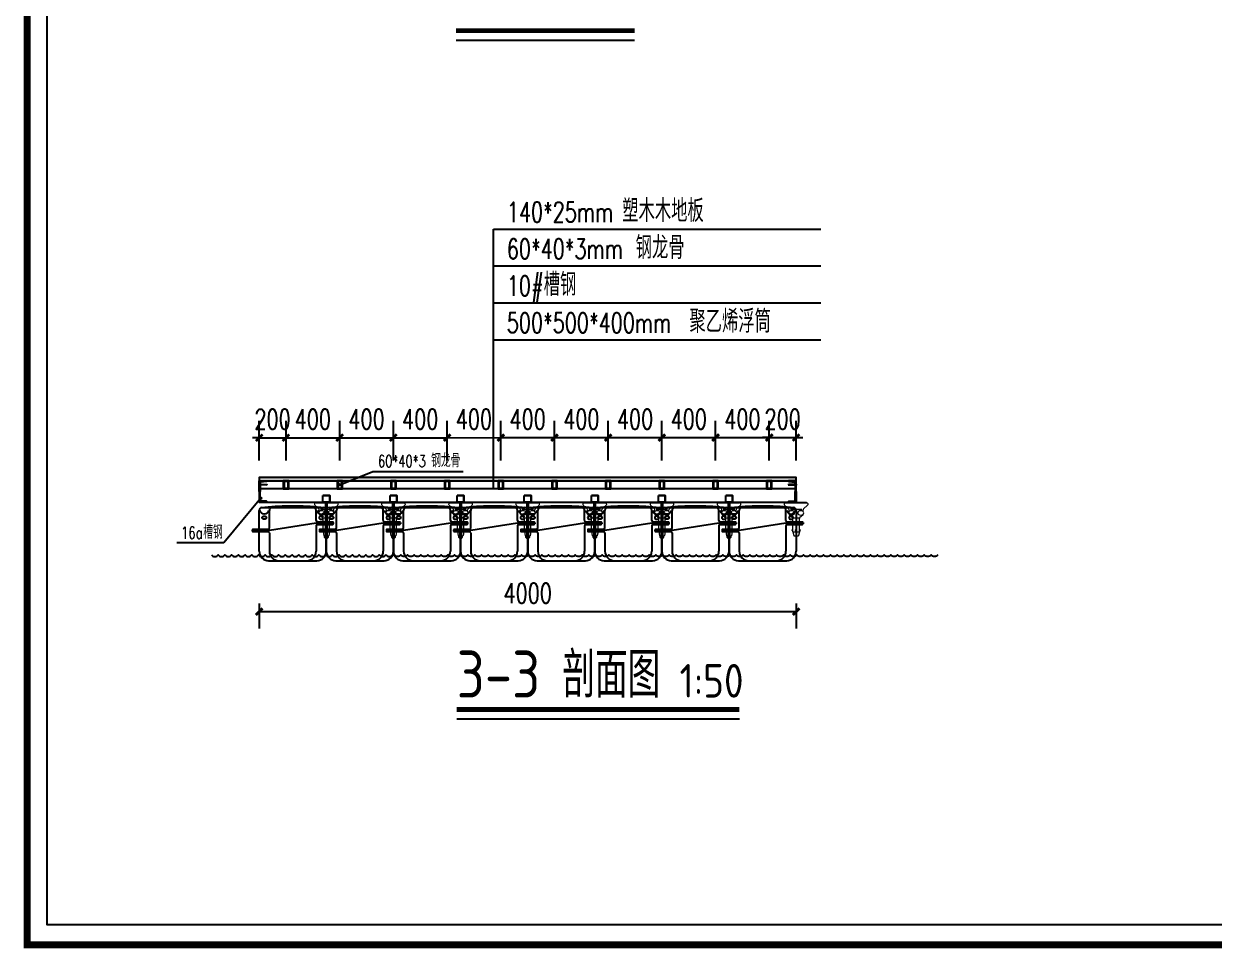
# Model space of a CAD drawing. Extents: x 120685 to 139536, y 100334 to 144511.
# Drawn here: x 120685 to 129552, y 100334 to 107216 of the extents above; entities that cross this region are included whole.
import ezdxf

# ---------------------------------------------------------------- set-up
doc = ezdxf.new("R2010")
doc.units = 0
doc.header["$LTSCALE"] = 1000
doc.header["$MEASUREMENT"] = 0
for name, color, linetype in [('DIM_LEAD', 3, 'Continuous'), ('DIM_SYMB', 3, 'Continuous'), ('PUB_DIM', 3, 'Continuous'), ('PUB_TEXT', 7, 'Continuous'), ('W-FLOAT_BOWL浮筒', 253, 'Continuous'), ('W-STEEL_FRAME钢架', 3, 'Continuous'), ('W-WOOD_FLOOR木地板', 30, 'Continuous'), ('W-WOOD_STUD木龙骨', 25, 'Continuous'), ('变形缝', 4, 'Continuous'), ('塑木板', 32, 'Continuous'), ('短销钉', 253, 'Continuous'), ('螺栓', 146, 'Continuous'), ('龙骨', 10, 'Continuous')]:
    doc.layers.add(name, color=color, linetype=linetype)
doc.layers.add('伯利恒浮筒', color=5, linetype='Continuous', lineweight=5)
doc.styles.add('_TCH_DIM', font='SIMPLEX', dxfattribs={"bigfont": 'GBCBIG'})
doc.styles.add('_TCH_DIM_T3', font='SIMPLEX', dxfattribs={"width": 0.705882, "bigfont": 'GBCBIG'})
doc.styles.get("Standard").update_dxf_attribs({"font": 'gbenor.shx', "bigfont": 'gbcbig.shx'})
doc.dimstyles.new('_TCH_ARCH&&50', dxfattribs={"dimtxt": 148.75, "dimasz": 50, "dimexe": 125, "dimexo": 150, "dimgap": 63.125, "dimtad": 1, "dimdec": 0, "dimzin": 0, "dimdsep": 46, "dimtxsty": '_TCH_DIM_T3', "dimblk": 'ARCHTICK', "dimcen": 0.09, "dimclrt": 7, "dimazin": 2, "dimtfac": 1, "dimtdec": 0, "dimtix": 1, "dimtmove": 2, "dimatfit": 3, "dimfxl": 0, "dimtolj": 1, "dimtzin": 0, "dimarcsym": 0})

# ---------------------------------------------------------------- blocks, each defined once
blk = doc.blocks.new('blhft')
at = {"layer": 'W-FLOAT_BOWL浮筒'}
for p, q in [((-250, 234.5), (-250, 375)), ((-230, 395), (230, 395)), ((-208.5, 397), (208.2, 397)), ((-208.5, 397), (-208.5, 395)), ((-174.3, 244.5), (-174.3, 375)), ((174.3, 298.5), (174.3, 375)), ((208.2, 397), (208.2, 395)), ((250, 375), (250, 288.5)), ((174.3, 279.5), (-174.3, 225.5)), ((174.3, 279.5), (302.1, 279.5)), ((184.3, 288.5), (298.1, 288.5)), ((184.3, 270.5), (298.1, 270.5)), ((250, 270.5), (250, 70)), ((-302, 225.5), (-174.3, 225.5)), ((-298, 234.5), (-184.3, 234.5)), ((-298, 216.5), (-184.3, 216.5)), ((-250, 70), (-250, 216.5)), ((-174.3, 206.5), (-174.3, 70)), ((174.3, 260.5), (174.3, 70)), ((-180, 0), (180, 0))]:
    blk.add_line(p, q, dxfattribs=at)
at = {"layer": 'W-FLOAT_BOWL浮筒', "ltscale": 0.5}
for p, q in [((302.1, 284.5), (302.1, 274.5)), ((-302, 230.5), (-302, 220.5))]:
    blk.add_line(p, q, dxfattribs=at)
at = {"layer": 'W-FLOAT_BOWL浮筒'}
for centre, radius, start, end in [((-230, 375), 20, 90, 180), ((-0.2, -1768.5), 2175.5, 84.50426, 95.49574), ((-154.3, 375), 20, 90, 180), ((154.3, 375), 20, 0, 90), ((230, 375), 20, 0, 90), ((184.3, 298.5), 10, 180, 270), ((184.3, 260.5), 10, 90, 180), ((298.1, 274.5), 4, 270, 0), ((-298, 220.5), 4, 180, 270), ((-184.3, 244.5), 10, 270, 0), ((-184.3, 206.5), 10, 0, 90), ((-180, 70), 70, 180, 270), ((-104.3, 70), 70, 180, 270), ((104.3, 70), 70, 270, 0), ((180, 70), 70, 270, 0)]:
    blk.add_arc(centre, radius, start, end, dxfattribs=at)
at = {"layer": 'W-FLOAT_BOWL浮筒', "ltscale": 0.5}
for centre, start, end in [((298.1, 284.5), 0, 90), ((-298, 230.5), 90, 180)]:
    blk.add_arc(centre, 4, start, end, dxfattribs=at)
at = {"layer": 'W-FLOAT_BOWL浮筒', "extrusion": (0, 0, -1)}
blk.add_ellipse((-212.1, 375), major_axis=(-30.4, 0), ratio=0.921809, start_param=3.141593, end_param=6.283185, dxfattribs=at)
at = {"layer": 'W-FLOAT_BOWL浮筒'}
blk.add_ellipse((211.9, 375.4), major_axis=(30.4, 0.1), ratio=0.921809, start_param=3.141593, end_param=6.283185, dxfattribs=at)
blk.add_ellipse((-212.1, 320.5), major_axis=(-16, 0), ratio=0.75, dxfattribs=at)
at = {"layer": 'W-FLOAT_BOWL浮筒', "extrusion": (0, 0, -1)}
blk.add_ellipse((212.1, 320.5), major_axis=(16, 0), ratio=0.75, dxfattribs=at)
blk = doc.blocks.new('dxd')
at = {"layer": '短销钉', "lineweight": 13}
for p, q in [((-85.7, 227.1), (-55.8, 200.2)), ((-79, 244.5), (79, 244.5)), ((-77.5, 244.5), (-77.5, 246.5)), ((-77.5, 246.5), (77.5, 246.5)), ((-52.5, 180.1), (-52.5, 192.7)), ((-42.5, 197.2), (42.5, 197.2)), ((52.5, 180.1), (52.5, 192.7)), ((85.7, 227.1), (55.8, 200.2)), ((77.5, 244.5), (77.5, 246.5)), ((-48.8, 152.9), (-27.7, 135.8)), ((-24, 30), (-24, 128)), ((-19.2, 132.8), (19.2, 132.8)), ((24, 30), (24, 128)), ((48.8, 152.9), (27.7, 135.8)), ((-29, 38.9), (-29, 45)), ((-26, 48), (-24, 48)), ((-24, 30), (24, 30)), ((-24, 30), (-18.4, 2)), ((-16, 0), (16, 0)), ((-6, 39), (-6, 44.3)), ((6, 39), (6, 44.3)), ((24, 30), (18.4, 2)), ((26, 48), (24, 48)), ((29, 38.9), (29, 45))]:
    blk.add_line(p, q, dxfattribs=at)
at = {"layer": '短销钉', "lineweight": 13, "ltscale": 0.1}
for p, q in [((-18.4, 2), (-18, 0)), ((-18, 0), (-16, 0)), ((16, 0), (18, 0)), ((18.4, 2), (18, 0))]:
    blk.add_line(p, q, dxfattribs=at)
at = {"layer": '短销钉', "lineweight": 13}
for centre, radius, start, end in [((-79, 234.5), 10, 90, 228.00092), ((0, -1254.1), 1502.6, 87.04345, 92.95655), ((-43.5, 170), 13.5, 126.56574, 231), ((-62.5, 192.7), 10, 0, 48.00092), ((-34.5, 154.5), 31.4, 56.41658, 122.85309), ((-25.5, 170), 13.5, 308.36964, 51.90106), ((25.5, 170), 13.5, 128.09894, 231.63036), ((34.5, 154.5), 31.3, 57.12872, 123.60194), ((43.5, 170), 13.5, 309, 53.43426), ((62.5, 192.7), 10, 131.99908, 180), ((79, 234.5), 10, 311.99908, 90), ((-42.5, 160.6), 10, 184.14788, 231), ((-34.5, 185.6), 31.4, 236.13806, 303.55692), ((-34, 128), 10, 0, 51), ((34.5, 185.6), 31.4, 236.43853, 303.86649), ((34, 128), 10, 129, 180), ((42.5, 160.6), 10, 309, 355.85212), ((-26, 45), 3, 90, 180), ((-16, 2.5), 2.5, 191.30993, 270), ((-3, 44.3), 3, 115.37693, 180), ((0, 38), 10, 64.62307, 115.37693), ((3, 44.3), 3, 0, 64.62307), ((16, 2.5), 2.5, 270, 348.69007), ((26, 45), 3, 0, 90)]:
    blk.add_arc(centre, radius, start, end, dxfattribs=at)
for centre, major_axis, start_param, end_param in [((-23, 38.9), (0, -9), 4.712389, 6.115737), ((0, 39), (0, 9), 1.570796, 4.712389)]:
    blk.add_ellipse(centre, major_axis=major_axis, ratio=0.666667, start_param=start_param, end_param=end_param, dxfattribs=at)
at = {"layer": '短销钉', "lineweight": 13, "extrusion": (0, 0, -1)}
blk.add_ellipse((23, 38.9), major_axis=(0, -9), ratio=0.666667, start_param=4.712389, end_param=6.115737, dxfattribs=at)
blk = doc.blocks.new('*U6')
at = {"color": 5}
for p, q in [((2.5, -13.4), (-2.5, -14.2)), ((2.5, -13.4), (-2.5, -14.2)), ((2.5, -15.4), (-2.5, -16.2)), ((2.5, -15.4), (-2.5, -16.2)), ((2.5, -17.4), (-2.5, -18.2)), ((2.5, -17.4), (-2.5, -18.2)), ((2.5, -19.4), (-2.5, -20.2)), ((2.5, -19.4), (-2.5, -20.2)), ((2.5, -19.4), (-2.5, -20.2)), ((2.5, -19.4), (-2.5, -20.2)), ((2.5, -21.4), (-2.5, -22.2)), ((2.5, -21.4), (-2.5, -22.2)), ((2.5, -21.4), (-2.5, -22.2)), ((2.5, -21.4), (-2.5, -22.2)), ((2.5, -23.4), (-2.5, -24.2)), ((2.5, -23.4), (-2.5, -24.2)), ((2.5, -25.4), (-2.5, -26.2)), ((2.5, -25.4), (-2.5, -26.2)), ((2.5, -27.4), (-2.5, -28.2)), ((2.5, -27.4), (-2.5, -28.2)), ((2.5, -29.4), (-2.5, -30.2)), ((2.5, -29.4), (-2.5, -30.2)), ((2.5, -29.4), (-2.5, -30.2)), ((2.5, -29.4), (-2.5, -30.2)), ((2.5, -31.4), (-2.5, -32.2)), ((2.5, -31.4), (-2.5, -32.2)), ((2.5, -31.4), (-2.5, -32.2)), ((2.5, -31.4), (-2.5, -32.2)), ((2.5, -33.4), (-2.5, -34.2)), ((2.5, -33.4), (-2.5, -34.2)), ((2.5, -35.4), (-2.5, -36.2)), ((2.5, -35.4), (-2.5, -36.2)), ((2.5, -37.4), (-2.5, -38.2)), ((2.5, -37.4), (-2.5, -38.2)), ((2.5, -39.4), (-2.5, -40.2)), ((2.5, -39.4), (-2.5, -40.2)), ((2.5, -39.4), (-2.5, -40.2)), ((2.5, -39.4), (-2.5, -40.2)), ((2.5, -41.4), (-2.5, -42.2)), ((2.5, -41.4), (-2.5, -42.2)), ((2.5, -41.4), (-2.5, -42.2)), ((2.5, -41.4), (-2.5, -42.2)), ((2.5, -43.4), (-2.5, -44.2)), ((2.5, -43.4), (-2.5, -44.2)), ((2.5, -46.4), (-2.5, -47.2)), ((2.5, -46.4), (-2.5, -47.2)), ((2.5, -48.4), (-2.5, -49.2)), ((2.5, -48.4), (-2.5, -49.2)), ((2.5, -48.4), (-2.5, -49.2)), ((2.5, -48.4), (-2.5, -49.2)), ((2.5, -50.4), (-2.5, -51.2)), ((2.5, -50.4), (-2.5, -51.2)), ((2.5, -50.4), (-2.5, -51.2)), ((2.5, -50.4), (-2.5, -51.2)), ((2.5, -52.4), (-2.5, -53.2)), ((2.5, -52.4), (-2.5, -53.2)), ((2.5, -52.4), (-2.5, -53.2)), ((-1.9, -52.5), (-1.9, -1)), ((-1.9, -1), (1.8, -1)), ((0, -60), (-1.9, -52.5)), ((2, -54.5), (-1.9, -55.1)), ((1.5, -56.6), (-1.4, -57)), ((1, -58.6), (-0.9, -59)), ((1.8, -52.5), (0, -60)), ((1.8, -1), (1.8, -52.5))]:
    blk.add_line(p, q, dxfattribs=at)
blk.add_lwpolyline([(-3.2, 0), (-2.2, -1), (2.2, -1), (3.2, 0)], close=True, dxfattribs=at)
blk = doc.blocks.new('A$C0837b8cf')
at = {"layer": 'W-STEEL_FRAME钢架'}
for points in [[(0, 60), (0, 140), (58, 140), (58, 137.5, -0.414214), (53.7, 133.2), (13, 130.1, 0.387359), (6.8, 121.7), (6.8, 60)], [(0, 60), (0, -20), (58, -20), (58, -17.5, 0.414214), (53.7, -13.2), (13, -10.1, -0.355029), (6.8, -1.7), (6.8, 60)]]:
    blk.add_lwpolyline(points, format="xyb", dxfattribs=at)
blk = doc.blocks.new('*U25')
at = {"layer": '龙骨'}
for points in [[(-25, -30), (15, -30), (15, 30), (-25, 30)], [(-20, -25), (10, -25), (10, 25), (-20, 25)]]:
    blk.add_lwpolyline(points, close=True, dxfattribs=at)
blk = doc.blocks.new('*U26')
at = {"layer": '变形缝', "color": 0, "linetype": 'ByBlock', "lineweight": -2, "transparency": 16777216}
for p in [(0, 0), (400, 0), (800, 0), (1200, 0), (1600, 0), (2000, 0), (2400, 0), (2800, 0), (3200, 0), (3600, 0)]:
    blk.add_blockref('*U25', p, dxfattribs=at)
blk = doc.blocks.new('*U23')
at = {"layer": '伯利恒浮筒'}
blk.add_blockref('blhft', (0, -203.5), dxfattribs=at)
blk = doc.blocks.new('*U24')
at = {"color": 0, "linetype": 'ByBlock', "lineweight": -2, "transparency": 16777216}
for p in [(0, 0), (500, 0), (1000, 0), (1500, 0), (2000, 0)]:
    blk.add_blockref('*U23', p, dxfattribs=at)
blk = doc.blocks.new('短销固定件正视面')
at = {"layer": '塑木板', "color": 156}
blk.add_lwpolyline([(2149439.3, 351498.7), (2149442.3, 351498.7), (2149489.3, 351498.7), (2149489.3, 351451.7), (2149489.3, 351448.7), (2149439.3, 351448.7)], close=True, dxfattribs=at)
at = {"layer": '塑木板', "color": 5}
blk.add_lwpolyline([(2149489.3, 351448.7), (2149489.3, 351498.7), (2149439.3, 351498.7)], dxfattribs=at)
at = {"layer": '螺栓', "color": 156}
blk.add_lwpolyline([(2149458.3, 351448.7), (2149458.3, 351181.7), (2149470.3, 351181.7), (2149470.3, 351448.7)], dxfattribs=at)
for points in [[(2149453.8, 351196.7), (2149474.8, 351196.7), (2149474.8, 351186.7), (2149453.8, 351186.7)], [(2149455.3, 351198.7), (2149473.3, 351198.7), (2149473.3, 351196.7), (2149455.3, 351196.7)], [(2149458.8, 351196.7), (2149469.8, 351196.7), (2149469.8, 351186.7), (2149458.8, 351186.7)]]:
    blk.add_lwpolyline(points, close=True, dxfattribs=at)
blk = doc.blocks.new('*U39')
at = {"layer": '塑木板', "color": 0}
blk.add_blockref('短销固定件正视面', (-2149464.3, -351340.2), dxfattribs=at)
blk = doc.blocks.new('*U40')
at = {"color": 0, "linetype": 'ByBlock', "lineweight": -2, "transparency": 16777216}
for p in [(0, 0), (500, 0), (1000, 0), (1500, 0), (2000, 0), (2500, 0), (3000, 0)]:
    blk.add_blockref('*U39', p, dxfattribs=at)
blk = doc.blocks.new('_ArchTick')
at = {"color": 0, "linetype": 'ByBlock', "const_width": 0.4}
blk.add_lwpolyline([(-0.5, -0.5), (0.5, 0.5)], dxfattribs=at)
blk = doc.blocks.new('*D99')
at = {"layer": 'Defpoints', "color": 0, "transparency": 16777216}
for p in [(122438.3, 103050), (126438.3, 103050), (126438.3, 102839.5)]:
    blk.add_point(p, dxfattribs=at)
at = {"layer": 'PUB_DIM', "color": 0, "lineweight": -2, "transparency": 16777216}
for p, q in [((122438.3, 102900), (122438.3, 102714.5)), ((126438.3, 102900), (126438.3, 102714.5)), ((122438.3, 102839.5), (126438.3, 102839.5))]:
    blk.add_line(p, q, dxfattribs=at)
at = {"layer": 'PUB_DIM', "color": 0, "lineweight": -2, "transparency": 16777216, "xscale": 50, "yscale": 50, "zscale": 50, "rotation": 180}
blk.add_blockref('_ArchTick', (122438.3, 102839.5), dxfattribs=at)
at = {"layer": 'PUB_DIM', "color": 0, "lineweight": -2, "transparency": 16777216, "xscale": 50, "yscale": 50, "zscale": 50}
blk.add_blockref('_ArchTick', (126438.3, 102839.5), dxfattribs=at)
at = {"layer": 'PUB_DIM', "color": 7, "transparency": 16777216, "insert": (124438.3, 102977), "char_height": 148.75, "attachment_point": 5, "style": '_TCH_DIM_T3'}
blk.add_mtext('\\A1;4000', dxfattribs=at)
blk = doc.blocks.new('*D100')
at = {"layer": 'Defpoints', "color": 0, "transparency": 16777216}
for p in [(122638, 104134.3), (122438.1, 103814.5), (122638.1, 103814.5)]:
    blk.add_point(p, dxfattribs=at)
at = {"layer": 'PUB_DIM', "color": 0, "lineweight": -2, "transparency": 16777216}
for p, q in [((122438.1, 103964.5), (122438, 104259.2)), ((122638.1, 103964.5), (122638, 104259.3)), ((122438, 104134.2), (122388, 104134.2)), ((122438, 104134.2), (122638, 104134.3)), ((122638, 104134.3), (122688, 104134.3))]:
    blk.add_line(p, q, dxfattribs=at)
at = {"layer": 'PUB_DIM', "color": 0, "lineweight": -2, "transparency": 16777216, "xscale": 50, "yscale": 50, "zscale": 50}
for p, rotation in [((122438, 104134.2), 0.02078339672242357), ((122638, 104134.3), 180.0207833967225)]:
    blk.add_blockref('_ArchTick', p, dxfattribs=dict(at, rotation=rotation))
at = {"layer": 'PUB_DIM', "color": 7, "transparency": 16777216, "insert": (122538, 104271.8), "char_height": 148.75, "attachment_point": 5, "rotation": 0.02078, "style": '_TCH_DIM_T3'}
blk.add_mtext('\\A1;200', dxfattribs=at)
blk = doc.blocks.new('*D101')
at = {"layer": 'Defpoints', "color": 0, "transparency": 16777216}
for p in [(123038, 104134.4), (122638.1, 103814.5), (123038.1, 103814.7)]:
    blk.add_point(p, dxfattribs=at)
at = {"layer": 'PUB_DIM', "color": 0, "lineweight": -2, "transparency": 16777216}
for p, q in [((122638.1, 103964.5), (122638, 104259.3)), ((123038.1, 103964.7), (123038, 104259.4)), ((122638, 104134.3), (123038, 104134.4))]:
    blk.add_line(p, q, dxfattribs=at)
at = {"layer": 'PUB_DIM', "color": 0, "lineweight": -2, "transparency": 16777216, "xscale": 50, "yscale": 50, "zscale": 50}
for p, rotation in [((122638, 104134.3), 180.0207833967225), ((123038, 104134.4), 0.02078339672256027)]:
    blk.add_blockref('_ArchTick', p, dxfattribs=dict(at, rotation=rotation))
at = {"layer": 'PUB_DIM', "color": 7, "transparency": 16777216, "insert": (122838, 104271.9), "char_height": 148.75, "attachment_point": 5, "rotation": 0.02078, "style": '_TCH_DIM_T3'}
blk.add_mtext('\\A1;400', dxfattribs=at)
blk = doc.blocks.new('*D102')
at = {"layer": 'Defpoints', "color": 0, "transparency": 16777216}
for p in [(123438, 104134.6), (123038.1, 103814.7), (123438.1, 103814.8)]:
    blk.add_point(p, dxfattribs=at)
at = {"layer": 'PUB_DIM', "color": 0, "lineweight": -2, "transparency": 16777216}
for p, q in [((123038.1, 103964.7), (123038, 104259.4)), ((123438.1, 103964.8), (123438, 104259.6)), ((123038, 104134.4), (123438, 104134.6))]:
    blk.add_line(p, q, dxfattribs=at)
at = {"layer": 'PUB_DIM', "color": 0, "lineweight": -2, "transparency": 16777216, "xscale": 50, "yscale": 50, "zscale": 50}
for p, rotation in [((123038, 104134.4), 180.0207833967225), ((123438, 104134.6), 0.02078339672256027)]:
    blk.add_blockref('_ArchTick', p, dxfattribs=dict(at, rotation=rotation))
at = {"layer": 'PUB_DIM', "color": 7, "transparency": 16777216, "insert": (123238, 104272), "char_height": 148.75, "attachment_point": 5, "rotation": 0.02078, "style": '_TCH_DIM_T3'}
blk.add_mtext('\\A1;400', dxfattribs=at)
blk = doc.blocks.new('*D103')
at = {"layer": 'Defpoints', "color": 0, "transparency": 16777216}
for p in [(123838, 104134.7), (123438.1, 103814.8), (123838.1, 103815)]:
    blk.add_point(p, dxfattribs=at)
at = {"layer": 'PUB_DIM', "color": 0, "lineweight": -2, "transparency": 16777216}
for p, q in [((123438.1, 103964.8), (123438, 104259.6)), ((123838.1, 103965), (123838, 104259.7)), ((123438, 104134.6), (123838, 104134.7))]:
    blk.add_line(p, q, dxfattribs=at)
at = {"layer": 'PUB_DIM', "color": 0, "lineweight": -2, "transparency": 16777216, "xscale": 50, "yscale": 50, "zscale": 50}
for p, rotation in [((123438, 104134.6), 180.0207833967225), ((123838, 104134.7), 0.02078339672256027)]:
    blk.add_blockref('_ArchTick', p, dxfattribs=dict(at, rotation=rotation))
at = {"layer": 'PUB_DIM', "color": 7, "transparency": 16777216, "insert": (123638, 104272.2), "char_height": 148.75, "attachment_point": 5, "rotation": 0.02078, "style": '_TCH_DIM_T3'}
blk.add_mtext('\\A1;400', dxfattribs=at)
blk = doc.blocks.new('*D104')
at = {"layer": 'Defpoints', "color": 0, "transparency": 16777216}
for p in [(124238, 104134.9), (123838.1, 103815), (124238.1, 103815.1)]:
    blk.add_point(p, dxfattribs=at)
at = {"layer": 'PUB_DIM', "color": 0, "lineweight": -2, "transparency": 16777216}
for p, q in [((123838.1, 103965), (123838, 104259.7)), ((124238.1, 103965.1), (124238, 104259.9)), ((123838, 104134.7), (124238, 104134.9))]:
    blk.add_line(p, q, dxfattribs=at)
at = {"layer": 'PUB_DIM', "color": 0, "lineweight": -2, "transparency": 16777216, "xscale": 50, "yscale": 50, "zscale": 50}
for p, rotation in [((123838, 104134.7), 180.0207833967225), ((124238, 104134.9), 0.02078339672256027)]:
    blk.add_blockref('_ArchTick', p, dxfattribs=dict(at, rotation=rotation))
at = {"layer": 'PUB_DIM', "color": 7, "transparency": 16777216, "insert": (124038, 104272.3), "char_height": 148.75, "attachment_point": 5, "rotation": 0.02078, "style": '_TCH_DIM_T3'}
blk.add_mtext('\\A1;400', dxfattribs=at)
blk = doc.blocks.new('*D105')
at = {"layer": 'Defpoints', "color": 0, "transparency": 16777216}
for p in [(124638, 104135), (124238.1, 103815.1), (124638.1, 103815.3)]:
    blk.add_point(p, dxfattribs=at)
at = {"layer": 'PUB_DIM', "color": 0, "lineweight": -2, "transparency": 16777216}
for p, q in [((124238.1, 103965.1), (124238, 104259.9)), ((124638.1, 103965.3), (124638, 104260)), ((124238, 104134.9), (124638, 104135))]:
    blk.add_line(p, q, dxfattribs=at)
at = {"layer": 'PUB_DIM', "color": 0, "lineweight": -2, "transparency": 16777216, "xscale": 50, "yscale": 50, "zscale": 50}
for p, rotation in [((124238, 104134.9), 180.0207833967225), ((124638, 104135), 0.02078339672256027)]:
    blk.add_blockref('_ArchTick', p, dxfattribs=dict(at, rotation=rotation))
at = {"layer": 'PUB_DIM', "color": 7, "transparency": 16777216, "insert": (124438, 104272.4), "char_height": 148.75, "attachment_point": 5, "rotation": 0.02078, "style": '_TCH_DIM_T3'}
blk.add_mtext('\\A1;400', dxfattribs=at)
blk = doc.blocks.new('*D106')
at = {"layer": 'Defpoints', "color": 0, "transparency": 16777216}
for p in [(125038, 104135.2), (124638.1, 103815.3), (125038.1, 103815.4)]:
    blk.add_point(p, dxfattribs=at)
at = {"layer": 'PUB_DIM', "color": 0, "lineweight": -2, "transparency": 16777216}
for p, q in [((124638.1, 103965.3), (124638, 104260)), ((125038.1, 103965.4), (125038, 104260.2)), ((124638, 104135), (125038, 104135.2))]:
    blk.add_line(p, q, dxfattribs=at)
at = {"layer": 'PUB_DIM', "color": 0, "lineweight": -2, "transparency": 16777216, "xscale": 50, "yscale": 50, "zscale": 50}
for p, rotation in [((124638, 104135), 180.0207833967208), ((125038, 104135.2), 0.02078339672086821)]:
    blk.add_blockref('_ArchTick', p, dxfattribs=dict(at, rotation=rotation))
at = {"layer": 'PUB_DIM', "color": 7, "transparency": 16777216, "insert": (124838, 104272.6), "char_height": 148.75, "attachment_point": 5, "rotation": 0.02078, "style": '_TCH_DIM_T3'}
blk.add_mtext('\\A1;400', dxfattribs=at)
blk = doc.blocks.new('*D107')
at = {"layer": 'Defpoints', "color": 0, "transparency": 16777216}
for p in [(125438, 104135.3), (125038.1, 103815.4), (125438.1, 103815.5)]:
    blk.add_point(p, dxfattribs=at)
at = {"layer": 'PUB_DIM', "color": 0, "lineweight": -2, "transparency": 16777216}
for p, q in [((125038.1, 103965.4), (125038, 104260.2)), ((125438.1, 103965.5), (125438, 104260.3)), ((125038, 104135.2), (125438, 104135.3))]:
    blk.add_line(p, q, dxfattribs=at)
at = {"layer": 'PUB_DIM', "color": 0, "lineweight": -2, "transparency": 16777216, "xscale": 50, "yscale": 50, "zscale": 50}
for p, rotation in [((125038, 104135.2), 180.0207833967242), ((125438, 104135.3), 0.02078339672425232)]:
    blk.add_blockref('_ArchTick', p, dxfattribs=dict(at, rotation=rotation))
at = {"layer": 'PUB_DIM', "color": 7, "transparency": 16777216, "insert": (125238, 104272.7), "char_height": 148.75, "attachment_point": 5, "rotation": 0.02078, "style": '_TCH_DIM_T3'}
blk.add_mtext('\\A1;400', dxfattribs=at)
blk = doc.blocks.new('*D108')
at = {"layer": 'Defpoints', "color": 0, "transparency": 16777216}
for p in [(125838, 104135.5), (125438.1, 103815.5), (125838.1, 103815.7)]:
    blk.add_point(p, dxfattribs=at)
at = {"layer": 'PUB_DIM', "color": 0, "lineweight": -2, "transparency": 16777216}
for p, q in [((125438.1, 103965.5), (125438, 104260.3)), ((125838.1, 103965.7), (125838, 104260.5)), ((125438, 104135.3), (125838, 104135.5))]:
    blk.add_line(p, q, dxfattribs=at)
at = {"layer": 'PUB_DIM', "color": 0, "lineweight": -2, "transparency": 16777216, "xscale": 50, "yscale": 50, "zscale": 50}
for p, rotation in [((125438, 104135.3), 180.0207833967225), ((125838, 104135.5), 0.02078339672256027)]:
    blk.add_blockref('_ArchTick', p, dxfattribs=dict(at, rotation=rotation))
at = {"layer": 'PUB_DIM', "color": 7, "transparency": 16777216, "insert": (125638, 104272.9), "char_height": 148.75, "attachment_point": 5, "rotation": 0.02078, "style": '_TCH_DIM_T3'}
blk.add_mtext('\\A1;400', dxfattribs=at)
blk = doc.blocks.new('*D109')
at = {"layer": 'Defpoints', "color": 0, "transparency": 16777216}
for p in [(126238, 104135.6), (125838.1, 103815.7), (126238.1, 103815.8)]:
    blk.add_point(p, dxfattribs=at)
at = {"layer": 'PUB_DIM', "color": 0, "lineweight": -2, "transparency": 16777216}
for p, q in [((125838.1, 103965.7), (125838, 104260.5)), ((126238.1, 103965.8), (126238, 104260.6)), ((125838, 104135.5), (126238, 104135.6))]:
    blk.add_line(p, q, dxfattribs=at)
at = {"layer": 'PUB_DIM', "color": 0, "lineweight": -2, "transparency": 16777216, "xscale": 50, "yscale": 50, "zscale": 50}
for p, rotation in [((125838, 104135.5), 180.0207833967225), ((126238, 104135.6), 0.02078339672256027)]:
    blk.add_blockref('_ArchTick', p, dxfattribs=dict(at, rotation=rotation))
at = {"layer": 'PUB_DIM', "color": 7, "transparency": 16777216, "insert": (126038, 104273), "char_height": 148.75, "attachment_point": 5, "rotation": 0.02078, "style": '_TCH_DIM_T3'}
blk.add_mtext('\\A1;400', dxfattribs=at)
blk = doc.blocks.new('*D110')
at = {"layer": 'Defpoints', "color": 0, "transparency": 16777216}
for p in [(126438.2, 104135.7), (126238.1, 103815.8), (126438.3, 103815.9)]:
    blk.add_point(p, dxfattribs=at)
at = {"layer": 'PUB_DIM', "color": 0, "lineweight": -2, "transparency": 16777216}
for p, q in [((126238.1, 103965.8), (126238, 104260.6)), ((126438.2, 103965.9), (126438.1, 104260.7)), ((126238, 104135.6), (126188, 104135.6)), ((126238, 104135.6), (126438.2, 104135.7)), ((126438.2, 104135.7), (126488.2, 104135.7))]:
    blk.add_line(p, q, dxfattribs=at)
at = {"layer": 'PUB_DIM', "color": 0, "lineweight": -2, "transparency": 16777216, "xscale": 50, "yscale": 50, "zscale": 50}
for p, rotation in [((126238, 104135.6), 0.02078339672050511), ((126438.2, 104135.7), 180.0207833967204)]:
    blk.add_blockref('_ArchTick', p, dxfattribs=dict(at, rotation=rotation))
at = {"layer": 'PUB_DIM', "color": 7, "transparency": 16777216, "insert": (126338, 104273.1), "char_height": 148.75, "attachment_point": 5, "rotation": 0.02078, "style": '_TCH_DIM_T3'}
blk.add_mtext('\\A1;200', dxfattribs=at)

msp = doc.modelspace()

# ---------------------------------------------------------------- hatches: boundary and pattern name
at = {"layer": 'W-WOOD_STUD木龙骨'}
h = msp.add_hatch(dxfattribs=at)
h.set_pattern_fill('木纹03', color=256, scale=100)
h.set_pattern_definition([(0, (-1023686.64, -339290.6), (200, 200), [10, -190]), (90, (-1023606.64, -339220.6), (-200, 200), [20, -180]), (45, (-1023646.64, -339240.6), (0, 199.998082), [14.14, -42.42, 14.14, -28.28, 99, -85]), (45, (-1023696.64, -339300.6), (0, 200), [14.142, -28.284, 14.142, -226.2]), (45, (-1023626.64, -339280.6), (0, 200), [14.142, -268.700712]), (45, (-1023606.64, -339290.6), (0, 200), [14.142, -268.700712]), (45, (-1023636.64, -339270.6), (0, 200), [14.142, -268.700712]), (45, (-1023646.64, -339260.6), (0, 200), [28.284, -254.558712]), (45, (-1023596.64, -339110.6), (0, 200), [28.284, -254.558712]), (45, (-1023666.64, -339250.6), (0, 200), [56.568, -226.274712]), (45, (-1023676.64, -339240.6), (0, 200), [56.568, -226.274712]), (45, (-1023546.64, -339180.6), (0, 200), [56.568, -226.274712]), (45, (-1023686.64, -339220.6), (0, 200), [42.4264, -240.416312]), (45, (-1023726.64, -339190.6), (0, 200), [42.4264, -240.416312]), (45, (-1023706.64, -339210.6), (0, 200), [42.4264, -240.416312]), (45, (-1023576.64, -339150.6), (0, 200), [70.71068, -212.132032]), (45, (-1023596.64, -339140.6), (0, 200), [70.71068, -212.132032]), (45, (-1023576.64, -339190.6), (0, 200), [98.99495, -183.847763]), (26.565051, (-1023666.64, -339270.6), (200, 8e-08), [22.360678, -424.852916]), (26.565051, (-1023626.64, -339210.6), (200, 8e-08), [22.360678, -424.852916]), (26.565051, (-1023636.64, -339230.6), (200, 8e-08), [22.360678, -424.852916]), (26.565051, (-1023676.64, -339290.6), (200, 8e-08), [44.72136, -402.492235]), (26.565051, (-1023636.64, -339200.6), (200, 8e-08), [67.08204, -380.131556]), (26.565051, (-1023656.64, -339190.6), (200, 8e-08), [89.44272, -357.770876]), (26.565051, (-1023676.64, -339180.6), (200, 8e-08), [89.44272, -357.770876]), (26.565051, (-1023706.64, -339120.6), (200, 8e-08), [89.44272, -357.770876]), (26.565051, (-1023706.64, -339140.6), (200, 8e-08), [111.8034, -335.410195]), (26.565051, (-1023696.64, -339160.6), (200, 8e-08), [111.8034, -335.410195]), (63.434949, (-1023626.64, -339240.6), (1e-08, 200), [22.360678, -424.852916]), (63.434949, (-1023656.64, -339260.6), (1e-08, 200), [22.360678, -424.852916]), (63.434949, (-1023686.64, -339290.6), (1e-08, 200), [44.72136, -402.492235]), (63.434949, (-1023626.64, -339260.6), (1e-08, 200), [44.72136, -402.492235]), (63.434949, (-1023706.64, -339300.6), (1e-08, 200), [67.08204, -380.131556]), (63.434949, (-1023726.64, -339300.6), (1e-08, 200), [89.44272, -357.770876]), (63.434949, (-1023546.64, -339290.6), (1e-08, 200), [89.44272, -357.770876]), (63.434949, (-1023616.64, -339270.6), (1e-08, 200), [89.44272, -357.770876]), (63.434949, (-1023576.64, -339290.6), (1e-08, 200), [111.8034, -335.410195]), (63.434949, (-1023596.64, -339280.6), (1e-08, 200), [111.8034, -335.410195])])
h.paths.add_polyline_path([(126438.3, 103814.5), (126438.3, 103839.5), (122438.3, 103839.5), (122438.3, 103814.5)])

# ---------------------------------------------------------------- linework, layer by layer
at = {"const_width": 50}
msp.add_lwpolyline([(120709.8, 116025.9), (139510.9, 116025.9), (139510.9, 100359.1), (120709.8, 100359.1)], close=True, dxfattribs=at)
msp.add_lwpolyline([(120859.8, 115875.9), (139360.9, 115875.9), (139360.9, 100509.1), (120859.8, 100509.1)], close=True)
at = {"color": 4}
for points in [[(122082.9, 103262, 0.520567), (122132.9, 103262, 0.520567), (122182.9, 103262, 0.520567), (122232.9, 103262, 0.520567), (122282.9, 103262, 0.520567), (122332.9, 103262, 0.520567), (122382.9, 103262, 0.520567), (122432.9, 103262, 0.520567), (122482.9, 103262, 0.520567), (122532.9, 103262, 0.520567), (122582.9, 103262, 0.520567), (122632.9, 103262, 0.520567), (122682.9, 103262, 0.520567), (122732.9, 103262, 0.520567), (122782.9, 103262, 0.520567), (122832.9, 103262, 0.520567), (122882.9, 103262, 0.520567), (122932.9, 103262, 0.520567), (122982.9, 103262, 0.520567), (123032.9, 103262, 0.520567), (123082.9, 103262, 0.520567), (123132.9, 103262, 0.520567), (123182.9, 103262, 0.520567), (123232.9, 103262, 0.520567), (123282.9, 103262, 0.520567), (123332.9, 103262, 0.520567), (123382.9, 103262, 0.520567), (123432.9, 103262, 0.064694), (123438.2, 103256.2, 0.064694)], [(124793.5, 103262, -0.520567), (124743.5, 103262, -0.520567), (124693.5, 103262, -0.520567), (124643.5, 103262, -0.520567), (124593.5, 103262, -0.520567), (124543.5, 103262, -0.520567), (124493.5, 103262, -0.520567), (124443.5, 103262, -0.520567), (124393.5, 103262, -0.520567), (124343.5, 103262, -0.520567), (124293.5, 103262, -0.520567), (124243.5, 103262, -0.520567), (124193.5, 103262, -0.520567), (124143.5, 103262, -0.520567), (124093.5, 103262, -0.520567), (124043.5, 103262, -0.520567), (123993.5, 103262, -0.520567), (123943.5, 103262, -0.520567), (123893.5, 103262, -0.520567), (123843.5, 103262, -0.520567), (123793.5, 103262, -0.520567), (123743.5, 103262, -0.520567), (123693.5, 103262, -0.520567), (123643.5, 103262, -0.520567), (123593.5, 103262, -0.520567), (123543.5, 103262, -0.520567), (123493.5, 103262, -0.520567), (123443.5, 103262, -0.064694), (123438.2, 103256.2, -0.064694)], [(126143.3, 103262.3, -0.520567), (126093.3, 103262.3, -0.520567), (126043.3, 103262.3, -0.520567), (125993.3, 103262.3, -0.520567), (125943.3, 103262.3, -0.520567), (125893.3, 103262.3, -0.520567), (125843.3, 103262.3, -0.520567), (125793.3, 103262.3, -0.520567), (125743.3, 103262.3, -0.520567), (125693.3, 103262.3, -0.520567), (125643.3, 103262.3, -0.520567), (125593.3, 103262.3, -0.520567), (125543.3, 103262.3, -0.520567), (125493.3, 103262.3, -0.520567), (125443.3, 103262.3, -0.520567), (125393.3, 103262.3, -0.520567), (125343.3, 103262.3, -0.520567), (125293.3, 103262.3, -0.520567), (125243.3, 103262.3, -0.520567), (125193.3, 103262.3, -0.520567), (125143.3, 103262.3, -0.520567), (125093.3, 103262.3, -0.520567), (125043.3, 103262.3, -0.520567), (124993.3, 103262.3, -0.520567), (124943.3, 103262.3, -0.520567), (124893.3, 103262.3, -0.520567), (124843.3, 103262.3, -0.520567), (124793.3, 103262.3, -0.064694), (124788, 103256.5, -0.064694)], [(127493.1, 103262.6, -0.520567), (127443.1, 103262.6, -0.520567), (127393.1, 103262.6, -0.520567), (127343.1, 103262.6, -0.520567), (127293.1, 103262.6, -0.520567), (127243.1, 103262.6, -0.520567), (127193.1, 103262.6, -0.520567), (127143.1, 103262.6, -0.520567), (127093.1, 103262.6, -0.520567), (127043.1, 103262.6, -0.520567), (126993.1, 103262.6, -0.520567), (126943.1, 103262.6, -0.520567), (126893.1, 103262.6, -0.520567), (126843.1, 103262.6, -0.520567), (126793.1, 103262.6, -0.520567), (126743.1, 103262.6, -0.520567), (126693.1, 103262.6, -0.520567), (126643.1, 103262.6, -0.520567), (126593.1, 103262.6, -0.520567), (126543.1, 103262.6, -0.520567), (126493.1, 103262.6, -0.520567), (126443.1, 103262.6, -0.520567), (126393.1, 103262.6, -0.520567), (126343.1, 103262.6, -0.520567), (126293.1, 103262.6, -0.520567), (126243.1, 103262.6, -0.520567), (126193.1, 103262.6, -0.520567), (126143.1, 103262.6, -0.064694), (126137.8, 103256.8, -0.064694)]]:
    msp.add_lwpolyline(points, format="xyb", dxfattribs=at)
at = {"layer": 'DIM_LEAD'}
for p, q in [((123038.1, 103784.5), (123285.1, 103883.2)), ((123285.1, 103883.2), (123958.3, 103883.2)), ((122451.1, 103684.3), (122175.1, 103350.7)), ((122175.1, 103350.7), (121825, 103350.7))]:
    msp.add_line(p, q, dxfattribs=at)
at = {"layer": 'DIM_LEAD', "const_width": 12}
for points in [[(123032.6, 103782.3, 1), (123043.7, 103786.8, 1)], [(122454.9, 103689, 1), (122447.3, 103679.7, 1)]]:
    msp.add_lwpolyline(points, format="xyb", close=True, dxfattribs=at)
at = {"layer": 'DIM_SYMB'}
for p, q in [((124182.8, 104863.7), (124182.8, 105687.9)), ((124182.8, 105687.9), (126622.2, 105687.9)), ((124182.8, 105413.2), (126622.2, 105413.2)), ((124182.8, 105138.4), (126622.2, 105138.4)), ((124182.8, 103754.5), (124182.8, 104863.7)), ((124182.8, 104863.7), (126622.2, 104863.7))]:
    msp.add_line(p, q, dxfattribs=at)
at = {"layer": 'DIM_SYMB', "const_width": 35}
for points in [[(123905.4, 107164.7), (125235.3, 107164.7)], [(123909.4, 102111.1), (126015.7, 102111.1)]]:
    msp.add_lwpolyline(points, dxfattribs=at)
at = {"layer": 'DIM_SYMB'}
for points in [[(123905.4, 107094.7), (125235.3, 107094.7)], [(123909.4, 102041.1), (126015.7, 102041.1)]]:
    msp.add_lwpolyline(points, dxfattribs=at)
at = {"layer": 'W-STEEL_FRAME钢架'}
msp.add_lwpolyline([(122438.1, 103654.5), (126438.3, 103654.5), (126438.3, 103754.5), (122438.1, 103754.5)], close=True, dxfattribs=at)
at = {"layer": 'W-WOOD_STUD木龙骨'}
msp.add_lwpolyline([(122438.3, 103814.5), (126438.3, 103814.5), (126438.3, 103839.5), (122438.3, 103839.5)], close=True, dxfattribs=at)

# ---------------------------------------------------------------- block references
at = {"rotation": 90.00000000000001}
msp.add_blockref('*U6', (122437.1, 103784.5), dxfattribs=at)
at = {"xscale": -1, "rotation": 270}
msp.add_blockref('*U6', (126439.1, 103784.5), dxfattribs=at)
for name, p in [('*U40', (122938.3, 103546)), ('*U24', (124188.3, 103422.3))]:
    msp.add_blockref(name, p)
at = {"layer": 'W-WOOD_FLOOR木地板'}
msp.add_blockref('A$C0837b8cf', (122438.1, 103674.5), dxfattribs=at)
at = {"layer": 'W-WOOD_FLOOR木地板', "xscale": -1}
msp.add_blockref('A$C0837b8cf', (126438.3, 103674.5), dxfattribs=at)
at = {"layer": '伯利恒浮筒'}
for p in [(122688.3, 103218.8), (123188.3, 103218.8), (123688.3, 103218.8)]:
    msp.add_blockref('blhft', p, dxfattribs=at)
at = {"layer": '变形缝'}
msp.add_blockref('*U26', (122643.1, 103784.5), dxfattribs=at)
at = {"layer": '短销钉'}
for p in [(122938.3, 103404.5), (123438.3, 103404.5), (123938.3, 103404.5), (124438.3, 103404.5), (124938.3, 103404.5), (125438.3, 103404.5), (125938.3, 103404.5), (126438.3, 103404.5)]:
    msp.add_blockref('dxd', p, dxfattribs=at)

# ---------------------------------------------------------------- texts
at = {"layer": 'PUB_TEXT', "color": 7, "style": '_TCH_DIM', "width": 0.705882}
for s, height, p in [('140*25mm', 148.75, (124282.6, 105740.4)), ('60*40*3mm', 148.75, (124282.6, 105465.7)), ('10#', 148.75, (124282.6, 105190.9)), ('500*500*400mm', 148.75, (124282.6, 104916.2)), ('60*40*3', 89.25, (123323, 103914.7)), ('16a', 89.25, (121856.5, 103382.2))]:
    msp.add_text(s, height=height, dxfattribs=at).set_placement(p)
at = {"layer": 'PUB_TEXT', "color": 7, "style": '_TCH_DIM'}
for s, height, p in [('塑木木地板', 168.79, (125142.6, 105740.4)), ('钢龙骨', 168.79, (125242.6, 105465.7)), ('槽钢', 168.79, (124557.6, 105190.9)), ('聚乙烯浮筒', 168.79, (125642.6, 104916.2)), ('钢龙骨', 101.28, (123719, 103914.7)), ('槽钢', 101.28, (122021.5, 103382.2))]:
    msp.add_text(s, height=height, dxfattribs=at).set_placement(p)
at = {"layer": 'PUB_TEXT', "color": 7}
for s, height, p in [('3-3', 350, (123909.4, 102199.7)), ('剖面图', 337.59, (124696.9, 102199.7)), ('1:50', 250, (125569.7, 102199.7))]:
    msp.add_text(s, height=height, dxfattribs=at).set_placement(p)

# ---------------------------------------------------------------- dimensions: what is measured, and where the dimension line sits
at = {"layer": 'PUB_DIM'}
for p1, p2, distance, picture, middle in [((122438.1, 103814.5), (122638.1, 103814.5), 319.8, '*D100', (122538, 104271.8)), ((122638.1, 103814.5), (123038.1, 103814.7), 319.8, '*D101', (122838, 104271.9)), ((123038.1, 103814.7), (123438.1, 103814.8), 319.8, '*D102', (123238, 104272)), ((123438.1, 103814.8), (123838.1, 103815), 319.8, '*D103', (123638, 104272.2)), ((123838.1, 103815), (124238.1, 103815.1), 319.8, '*D104', (124038, 104272.3)), ((124238.1, 103815.1), (124638.1, 103815.3), 319.8, '*D105', (124438, 104272.4)), ((124638.1, 103815.3), (125038.1, 103815.4), 319.8, '*D106', (124838, 104272.6)), ((125038.1, 103815.4), (125438.1, 103815.5), 319.8, '*D107', (125238, 104272.7)), ((125438.1, 103815.5), (125838.1, 103815.7), 319.8, '*D108', (125638, 104272.9)), ((125838.1, 103815.7), (126238.1, 103815.8), 319.8, '*D109', (126038, 104273)), ((126238.1, 103815.8), (126438.3, 103815.9), 319.8, '*D110', (126338, 104273.1)), ((122438.3, 103050), (126438.3, 103050), -210.5, '*D99', (124438.3, 102977))]:
    dim = msp.add_aligned_dim(p1=p1, p2=p2, distance=distance, dimstyle='_TCH_ARCH&&50', dxfattribs=at)
    dim.commit()
    dim.dimension.update_dxf_attribs({"geometry": picture, "text_midpoint": middle})

doc.saveas('drawing.dxf')
